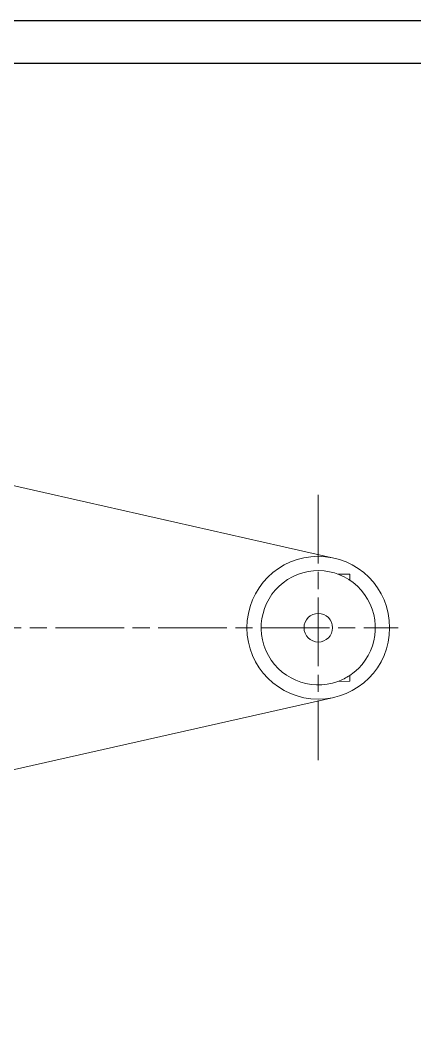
# Model space of a CAD drawing. Header units: millimetres. Extents: x 1269 to 5832, y 527 to 3540.
# Drawn here: x 2667.2 to 2805.3, y 2444.7 to 2802.1 of the extents above; entities that cross this region are included whole.
import ezdxf

# ---------------------------------------------------------------- set-up
doc = ezdxf.new("R2010")
doc.units = ezdxf.units.MM
doc.linetypes.add('ACAD_ISO08W100', pattern=[36, 24, -3, 6, -3])
doc.layers.add('Osie', color=7, linetype='ACAD_ISO08W100')

msp = doc.modelspace()

# ---------------------------------------------------------------- linework, layer by layer
msp.add_line((1821.475, 2802.099), (3010.475, 2802.099))
at = {"lineweight": 9}
for p, q in [((2614.72, 2650.523), (2777.025, 2613.941)), ((2614.72, 2528.582), (2777.025, 2565.165))]:
    msp.add_line(p, q, dxfattribs=at)
at = {"color": 7, "linetype": 'Continuous', "lineweight": 9}
for p, q in [((2782.528, 2608.303), (2778.354, 2608.303)), ((2782.528, 2606.21), (2782.528, 2608.303)), ((2782.528, 2570.803), (2778.437, 2570.784)), ((2782.528, 2570.803), (2782.547, 2572.862))]:
    msp.add_line(p, q, dxfattribs=at)
msp.add_lwpolyline([(1891.475, 2787.099), (2995.475, 2787.099), (2995.475, 1976.099), (1891.475, 1976.099)], close=True)
at = {"lineweight": 9}
for radius in [25, 5]:
    msp.add_circle((2771.528, 2589.553), radius, dxfattribs=at)
at = {"color": 7, "linetype": 'Continuous', "lineweight": 9}
msp.add_arc((2771.528, 2589.553), 20, 303.4328, 290.2095, dxfattribs=at)
at = {"lineweight": 9}
msp.add_arc((2771.528, 2589.553), 20, 290.2095, 303.4328, dxfattribs=at)
at = {"layer": 'Osie', "linetype": 'ACAD_ISO08W100', "lineweight": 9}
for p, q in [((2771.528, 2636.095), (2771.528, 2543.247)), ((2535.478, 2589.553), (2799.528, 2589.553))]:
    msp.add_line(p, q, dxfattribs=at)

doc.saveas('drawing.dxf')
